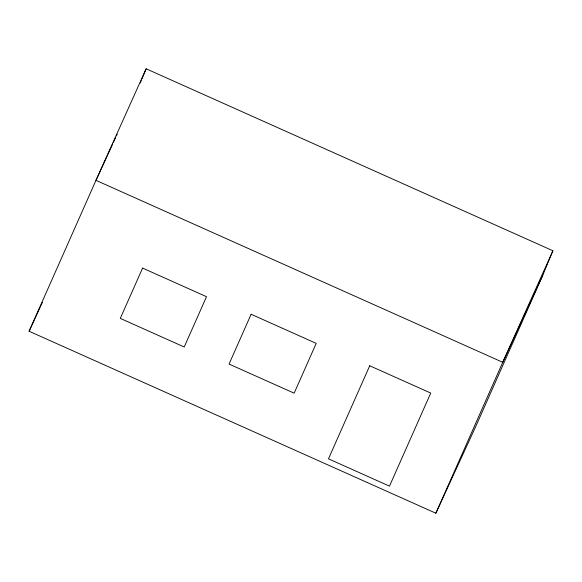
<?xml version="1.0" encoding="UTF-8"?>
<svg xmlns="http://www.w3.org/2000/svg" width="582" height="582" viewBox="0 0 582 582"><rect width="100%" height="100%" fill="white"/><g stroke="black" fill="none" stroke-linecap="round" stroke-linejoin="round"><path stroke-width="0.87" d="M140.262 83.015L141.295 80.505M141.986 78.832L146.133 68.785L552.9 250.755L542.875 275.017L476.003 425.922L435.867 513.215L29.1 331.245L95.972 180.34L146.133 68.785M435.867 513.215L502.739 362.302L552.9 250.755M112.632 144.11L95.972 180.34L502.739 362.302L542.875 275.017M113.388 142.459L115.665 137.519M116.422 135.875L117.178 134.224M29.1 331.245L42.355 302.422M142.59 268.091L120.292 318.39L184.218 346.988L206.508 296.682L142.59 268.091M251.126 314.258L229.061 364.063L294.143 393.177L316.208 343.373L251.126 314.258M369.723 365.772L328.481 458.834L389.496 486.13L430.738 393.068L369.723 365.772"/></g></svg>
